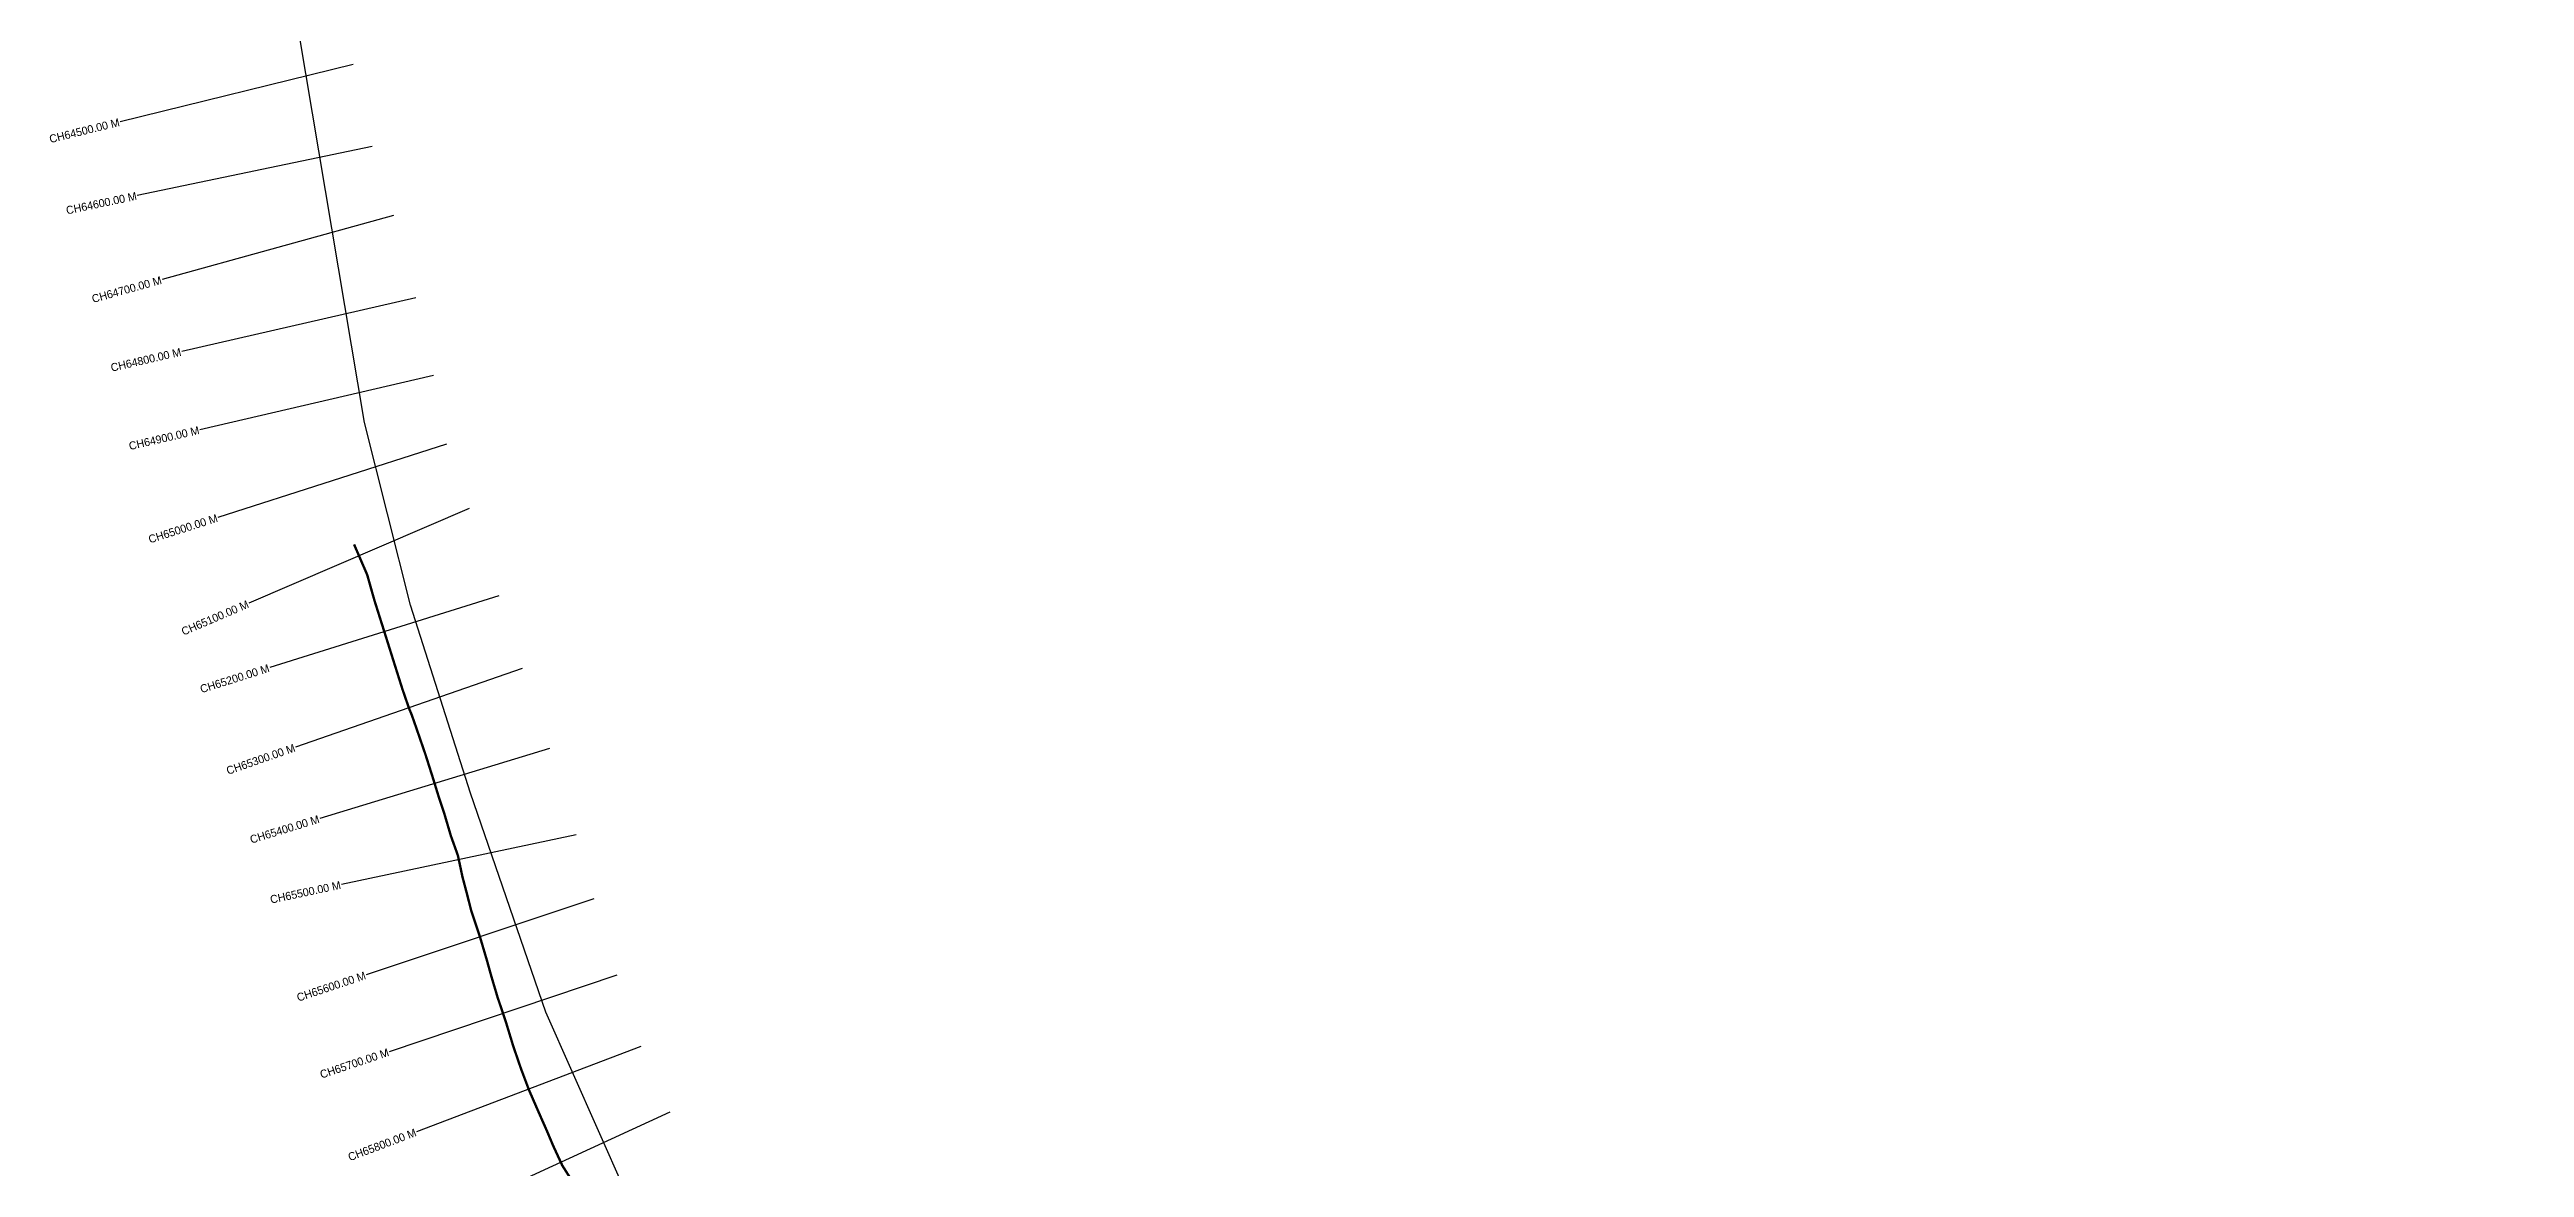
# Model space of a CAD drawing. Header units: metres. Extents: x 259766 to 267842, y 2171391 to 2178220.
# Drawn here: x 259821 to 262915, y 2173154 to 2174552 of the extents above; entities that cross this region are included whole.
import ezdxf
from ezdxf.enums import TextEntityAlignment as Align

# ---------------------------------------------------------------- set-up
doc = ezdxf.new("R2010")
doc.units = ezdxf.units.M
for name, color, linetype in [('CS', 134, 'Continuous'), ('CSMark', 6, 'Continuous'), ('NATURALLY PROTECTED', 3, 'Continuous'), ('village', 3, 'Continuous')]:
    doc.layers.add(name, color=color, linetype=linetype)

msp = doc.modelspace()

# ---------------------------------------------------------------- linework, layer by layer
at = {"layer": 'CS'}
for p, q in [((260200.9, 2174533.2), (259909.6, 2174461.4)), ((260224.7, 2174430.7), (259931.1, 2174369.1)), ((260251.2, 2174344.4), (259962.2, 2174264.1)), ((260279.1, 2174241.5), (259986.7, 2174174.2)), ((260301.5, 2174144.4), (260009.3, 2174076.4)), ((260317.7, 2174058.3), (260032, 2173966.8)), ((260346.1, 2173978), (260070.5, 2173859.5)), ((260383, 2173868.9), (260096.8, 2173779.1)), ((260412.3, 2173778.1), (260128.9, 2173679.6)), ((260446.2, 2173678), (260159.3, 2173590.3)), ((260479.8, 2173570), (260186.3, 2173507.8)), ((260501.7, 2173490.1), (260217.1, 2173395)), ((260530.4, 2173394.7), (260246.1, 2173299)), ((260560.6, 2173305.4), (260280.1, 2173198.9)), ((260596.8, 2173223.4), (260324.3, 2173097.8))]:
    msp.add_line(p, q, dxfattribs=at)
at = {"layer": 'NATURALLY PROTECTED', "color": 2, "const_width": 3, "flags": 128}
msp.add_lwpolyline([(260202.1, 2173933.1), (260218.5, 2173895.1), (260227.5, 2173863.2), (260239.7, 2173824.6), (260251.3, 2173787.7), (260262.5, 2173752.2), (260270.8, 2173728.1), (260274, 2173720.4), (260279.9, 2173703.6), (260291.3, 2173670.5), (260300.9, 2173640.3), (260306.9, 2173620.7), (260315, 2173596.1), (260323.1, 2173568.7), (260331.9, 2173544.1), (260337.6, 2173517.3), (260343.7, 2173494.3), (260348.5, 2173475.2), (260359.7, 2173441.6), (260368.3, 2173412.5), (260373.8, 2173392.7), (260381.5, 2173366.8), (260391.5, 2173337.2), (260401, 2173306), (260410.7, 2173277.7), (260420.7, 2173251.1), (260431.8, 2173225.6), (260443.4, 2173199.3), (260450.9, 2173181.5), (260462.3, 2173156.8), (260473, 2173139.9)], dxfattribs=at)
at = {"layer": 'village', "color": 3}
msp.add_polyline3d([(262964, 2171908.2, 0), (262616.1, 2171849.8, 0), (262446.7, 2171910.1, 0), (262327.3, 2171902.8, 0), (261692.5, 2171965.2, 0), (261701.4, 2172088, 0), (261750.8, 2172301, 0), (261677.3, 2172361, 0), (261400.2, 2172498.9, 0), (261456.6, 2172561.2, 0), (261346.1, 2172631.2, 0), (261216.3, 2172742.3, 0), (260804.5, 2172958.8, 0), (260753.7, 2172942.8, 0), (260681.1, 2172942.7, 0), (260540.7, 2173125.7, 0), (260441.8, 2173348.6, 0), (260347.4, 2173622.3, 0), (260272.5, 2173857.1, 0), (260215, 2174085.6, 0), (260125.4, 2174619, 0)], dxfattribs=at)

# ---------------------------------------------------------------- texts
at = {"layer": 'CSMark'}
for s, rotation, p in [('CH64500.00 M', 13.8459, (259908.7, 2174461.1)), ('CH64600.00 M', 11.8432, (259930.2, 2174368.9)), ('CH64700.00 M', 15.5307, (259961.2, 2174263.8)), ('CH64800.00 M', 12.9501, (259985.7, 2174174)), ('CH64900.00 M', 13.1002, (260008.4, 2174076.2)), ('CH65000.00 M', 17.7479, (260031.1, 2173966.5)), ('CH65100.00 M', 23.2615, (260069.6, 2173859.1)), ('CH65200.00 M', 17.422, (260095.8, 2173778.8)), ('CH65300.00 M', 19.1636, (260127.9, 2173679.3)), ('CH65400.00 M', 16.9885, (260158.3, 2173590.1)), ('CH65500.00 M', 11.9631, (260185.3, 2173507.6)), ('CH65600.00 M', 18.4803, (260216.2, 2173394.7)), ('CH65700.00 M', 18.5922, (260245.1, 2173298.7)), ('CH65800.00 M', 20.7818, (260279.2, 2173198.6))]:
    msp.add_text(s, height=10, rotation=rotation, dxfattribs=at).set_placement(p, align=Align.MIDDLE_RIGHT)

doc.saveas('drawing.dxf')
